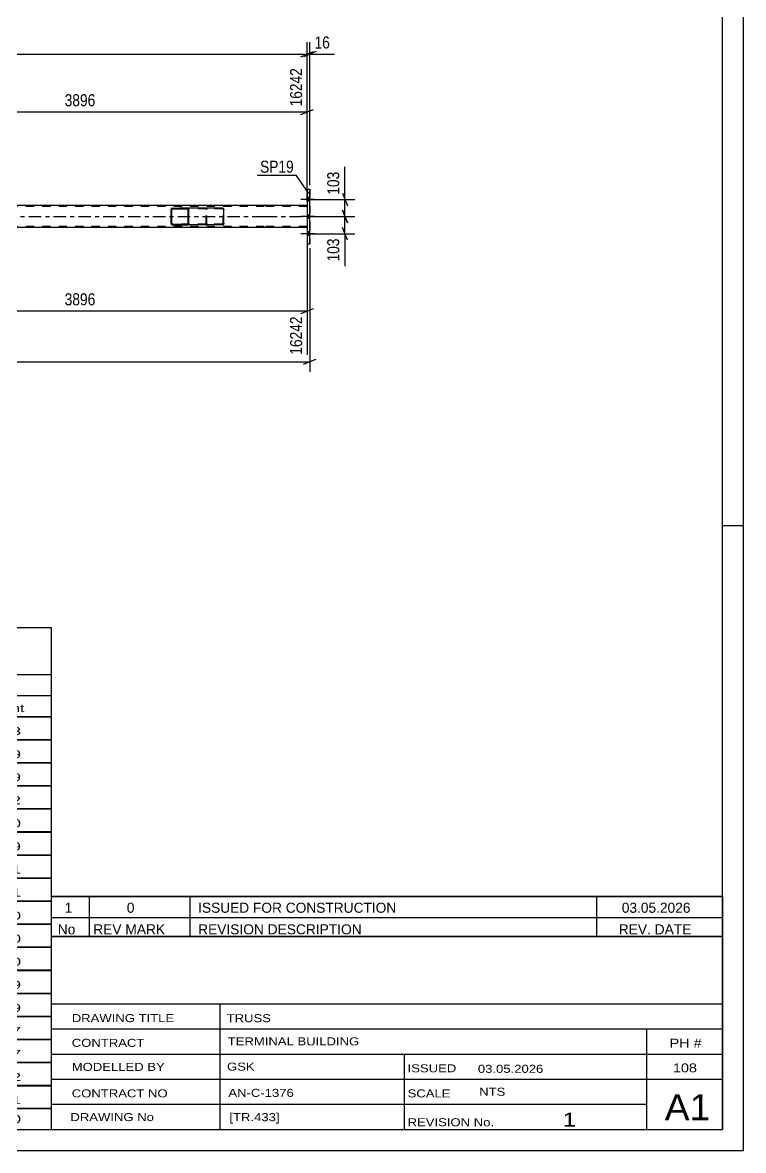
# Model space of a CAD drawing. Header units: millimetres. Extents: x -86 to 755, y -439 to 155.
# Drawn here: x 583.2 to 755.1, y -439.4 to -170.4 of the extents above; entities that cross this region are included whole.
import ezdxf

# ---------------------------------------------------------------- set-up
doc = ezdxf.new("R2010")
doc.units = ezdxf.units.MM
doc.linetypes.add('DXK_LINE_DOT2', pattern=[3.9198, 1.9599, -1.9599])
doc.linetypes.add('DXK_LINE_DOT3', pattern=[5.9187, 2.979, -0.9799, 0.9799, -0.9799])
doc.styles.add('Arial Narrow', font='ARIALN.TTF', dxfattribs={"height": 0.2})

# ---------------------------------------------------------------- blocks, each defined once
blk = doc.blocks.new('Unknown-814185138-1135')
at = {"color": 5, "linetype": 'Continuous'}
for p, q in [((755.09, -439.41), (755.09, 154.59)), ((750.09, -434.41), (750.09, 149.59)), ((755.09, -290.41), (750.09, -290.41)), ((-80.91, -434.41), (750.09, -434.41)), ((-85.91, -439.41), (755.09, -439.41))]:
    blk.add_line(p, q, dxfattribs=at)
blk = doc.blocks.new('Unknown-814185138-13368')
at = {"color": 7, "linetype": 'Continuous'}
for p, q in [((590.09, -388.36), (590.09, -434.41)), ((590.09, -388.36), (750.09, -388.36)), ((750.09, -388.41), (750.09, -434.41)), ((590.09, -404.41), (750.09, -404.41)), ((630.23, -404.41), (630.23, -434.41)), ((590.09, -410.41), (750.09, -410.41)), ((732.09, -434.36), (732.09, -410.36)), ((590.09, -416.41), (750.09, -416.41)), ((674.23, -416.41), (674.23, -434.41)), ((590.09, -422.41), (750.09, -422.41)), ((590.09, -428.41), (732.09, -428.41)), ((590.09, -434.41), (750.09, -434.41))]:
    blk.add_line(p, q, dxfattribs=at)
at = {"color": 7, "style": 'Arial Narrow'}
for s, height, width, p in [('DRAWING TITLE', 1.9089, 1.425378, (594.97, -408.8)), ('TRUSS', 1.909, 1.425378, (631.89, -408.82)), ('CONTRACT', 1.909, 1.425378, (594.97, -414.7)), ('TERMINAL BUILDING', 1.9089, 1.425378, (632.15, -414.34)), ('MODELLED BY', 1.9089, 1.425378, (594.97, -420.43)), ('GSK', 1.909, 1.425378, (631.97, -420.37)), ('ISSUED', 1.909, 1.425378, (675.03, -420.77)), ('03.05.2026', 1.909, 1.425378, (691.78, -420.89)), ('CONTRACT NO', 1.9089, 1.425378, (594.97, -426.75)), ('AN-C-1376', 1.909, 1.425378, (632.31, -426.63)), ('SCALE', 1.909, 1.425378, (675.03, -426.76)), ('A1', 6.204, 1.25, (736.33, -432.21)), ('[TR.433]', 1.909, 1.425378, (632.55, -432.42)), ('1', 3.34, 1.5, (712, -433.73)), ('DRAWING No', 1.909, 1.425378, (594.65, -432.41)), ('REVISION No.', 1.9089, 1.425378, (675.03, -433.64))]:
    blk.add_text(s, height=height, dxfattribs=dict(at, width=width)).set_placement(p)
at = {"color": 7, "linetype": 'Continuous', "style": 'Arial Narrow'}
for s, height, width, p in [('PH #', 2.1, 1.42538, (737.49, -414.86)), ('108', 2.1, 1.42538, (738.28, -420.76)), ('NTS', 1.909, 1.425378, (692.09, -426.36))]:
    blk.add_text(s, height=height, dxfattribs=dict(at, width=width)).set_placement(p)
blk = doc.blocks.new('Unknown-814185138-13369')
at = {"color": 7, "linetype": 'Continuous'}
for p, q in [((430.09, -314.66), (590.09, -314.66)), ((430.09, -325.91), (430.09, -314.66)), ((590.09, -314.66), (590.09, -325.91)), ((430.09, -325.91), (590.09, -325.91)), ((430.09, -325.91), (430.09, -330.91)), ((590.09, -325.91), (590.09, -330.91)), ((430.09, -330.91), (590.09, -330.91)), ((430.09, -330.91), (430.09, -335.91)), ((454.09, -330.91), (454.09, -335.91)), ((489.59, -330.91), (489.59, -335.91)), ((515.59, -330.91), (515.59, -335.91)), ((528.59, -330.91), (528.59, -335.91)), ((546.09, -330.91), (546.09, -335.91)), ((568.09, -330.91), (568.09, -335.91)), ((590.09, -330.91), (590.09, -335.91)), ((430.09, -335.91), (590.09, -335.91)), ((430.09, -335.96), (430.09, -341.36)), ((430.09, -335.96), (590.09, -335.96)), ((454.09, -335.91), (454.09, -341.41)), ((489.59, -335.91), (489.59, -341.41)), ((515.59, -335.91), (515.59, -341.41)), ((528.59, -335.91), (528.59, -341.41)), ((546.09, -335.91), (546.09, -341.41)), ((568.09, -335.91), (568.09, -341.41)), ((590.09, -335.96), (590.09, -341.36)), ((430.09, -341.36), (590.09, -341.36)), ((430.09, -341.46), (430.09, -346.86)), ((430.09, -341.46), (590.09, -341.46)), ((454.09, -341.41), (454.09, -346.91)), ((489.59, -341.41), (489.59, -346.91)), ((515.59, -341.41), (515.59, -346.91)), ((528.59, -341.41), (528.59, -346.91)), ((546.09, -341.41), (546.09, -346.91)), ((568.09, -341.41), (568.09, -346.91)), ((590.09, -341.46), (590.09, -346.86)), ((430.09, -346.86), (590.09, -346.86)), ((430.09, -346.96), (430.09, -352.36)), ((430.09, -346.96), (590.09, -346.96)), ((454.09, -346.91), (454.09, -352.41)), ((489.59, -346.91), (489.59, -352.41)), ((515.59, -346.91), (515.59, -352.41)), ((528.59, -346.91), (528.59, -352.41)), ((546.09, -346.91), (546.09, -352.41)), ((568.09, -346.91), (568.09, -352.41)), ((590.09, -346.96), (590.09, -352.36)), ((430.09, -352.36), (590.09, -352.36)), ((454.09, -352.41), (454.09, -357.91)), ((489.59, -352.41), (489.59, -357.91)), ((515.59, -352.41), (515.59, -357.91)), ((528.59, -352.41), (528.59, -357.91)), ((546.09, -352.41), (546.09, -357.91)), ((568.09, -352.41), (568.09, -357.91)), ((430.09, -352.46), (430.09, -357.86)), ((430.09, -352.46), (590.09, -352.46)), ((590.09, -352.46), (590.09, -357.86)), ((430.09, -357.86), (590.09, -357.86)), ((430.09, -357.96), (430.09, -363.36)), ((430.09, -357.96), (590.09, -357.96)), ((454.09, -357.91), (454.09, -363.41)), ((489.59, -357.91), (489.59, -363.41)), ((515.59, -357.91), (515.59, -363.41)), ((528.59, -357.91), (528.59, -363.41)), ((546.09, -357.91), (546.09, -363.41)), ((568.09, -357.91), (568.09, -363.41)), ((590.09, -357.96), (590.09, -363.36)), ((430.09, -363.36), (590.09, -363.36)), ((430.09, -363.46), (430.09, -368.86)), ((430.09, -363.46), (590.09, -363.46)), ((454.09, -363.41), (454.09, -368.91)), ((489.59, -363.41), (489.59, -368.91)), ((515.59, -363.41), (515.59, -368.91)), ((528.59, -363.41), (528.59, -368.91)), ((546.09, -363.41), (546.09, -368.91)), ((568.09, -363.41), (568.09, -368.91)), ((590.09, -363.46), (590.09, -368.86)), ((430.09, -368.86), (590.09, -368.86)), ((430.09, -368.96), (430.09, -374.36)), ((430.09, -368.96), (590.09, -368.96)), ((454.09, -368.91), (454.09, -374.41)), ((489.59, -368.91), (489.59, -374.41)), ((515.59, -368.91), (515.59, -374.41)), ((528.59, -368.91), (528.59, -374.41)), ((546.09, -368.91), (546.09, -374.41)), ((568.09, -368.91), (568.09, -374.41)), ((590.09, -368.96), (590.09, -374.36)), ((430.09, -374.36), (590.09, -374.36)), ((430.09, -374.46), (430.09, -379.86)), ((430.09, -374.46), (590.09, -374.46)), ((454.09, -374.41), (454.09, -379.91)), ((489.59, -374.41), (489.59, -379.91)), ((515.59, -374.41), (515.59, -379.91)), ((528.59, -374.41), (528.59, -379.91)), ((546.09, -374.41), (546.09, -379.91)), ((568.09, -374.41), (568.09, -379.91)), ((590.09, -374.46), (590.09, -379.86)), ((430.09, -379.86), (590.09, -379.86)), ((430.09, -379.96), (430.09, -385.36)), ((430.09, -379.96), (590.09, -379.96)), ((454.09, -379.91), (454.09, -385.41)), ((489.59, -379.91), (489.59, -385.41)), ((515.59, -379.91), (515.59, -385.41)), ((528.59, -379.91), (528.59, -385.41)), ((546.09, -379.91), (546.09, -385.41)), ((568.09, -379.91), (568.09, -385.41)), ((590.09, -379.96), (590.09, -385.36)), ((430.09, -385.36), (590.09, -385.36)), ((430.09, -385.46), (430.09, -390.86)), ((430.09, -385.46), (590.09, -385.46)), ((454.09, -385.41), (454.09, -390.91)), ((489.59, -385.41), (489.59, -390.91)), ((515.59, -385.41), (515.59, -390.91)), ((528.59, -385.41), (528.59, -390.91)), ((546.09, -385.41), (546.09, -390.91)), ((568.09, -385.41), (568.09, -390.91)), ((590.09, -385.46), (590.09, -390.86)), ((430.09, -390.86), (590.09, -390.86)), ((430.09, -390.96), (430.09, -396.36)), ((430.09, -390.96), (590.09, -390.96)), ((454.09, -390.91), (454.09, -396.41)), ((489.59, -390.91), (489.59, -396.41)), ((515.59, -390.91), (515.59, -396.41)), ((528.59, -390.91), (528.59, -396.41)), ((546.09, -390.91), (546.09, -396.41)), ((568.09, -390.91), (568.09, -396.41)), ((590.09, -390.96), (590.09, -396.36)), ((430.09, -396.36), (590.09, -396.36)), ((430.09, -396.46), (430.09, -401.86)), ((430.09, -396.46), (590.09, -396.46)), ((454.09, -396.41), (454.09, -401.91)), ((489.59, -396.41), (489.59, -401.91)), ((515.59, -396.41), (515.59, -401.91)), ((528.59, -396.41), (528.59, -401.91)), ((546.09, -396.41), (546.09, -401.91)), ((568.09, -396.41), (568.09, -401.91)), ((590.09, -396.46), (590.09, -401.86)), ((430.09, -401.86), (590.09, -401.86)), ((430.09, -401.96), (430.09, -407.36)), ((430.09, -401.96), (590.09, -401.96)), ((454.09, -401.91), (454.09, -407.41)), ((489.59, -401.91), (489.59, -407.41)), ((515.59, -401.91), (515.59, -407.41)), ((528.59, -401.91), (528.59, -407.41)), ((546.09, -401.91), (546.09, -407.41)), ((568.09, -401.91), (568.09, -407.41)), ((590.09, -401.96), (590.09, -407.36)), ((430.09, -407.36), (590.09, -407.36)), ((430.09, -407.46), (430.09, -412.86)), ((430.09, -407.46), (590.09, -407.46)), ((454.09, -407.41), (454.09, -412.91)), ((489.59, -407.41), (489.59, -412.91)), ((515.59, -407.41), (515.59, -412.91)), ((528.59, -407.41), (528.59, -412.91)), ((546.09, -407.41), (546.09, -412.91)), ((568.09, -407.41), (568.09, -412.91)), ((590.09, -407.46), (590.09, -412.86)), ((430.09, -412.86), (590.09, -412.86)), ((430.09, -412.96), (430.09, -418.36)), ((430.09, -412.96), (590.09, -412.96)), ((454.09, -412.91), (454.09, -418.41)), ((489.59, -412.91), (489.59, -418.41)), ((515.59, -412.91), (515.59, -418.41)), ((528.59, -412.91), (528.59, -418.41)), ((546.09, -412.91), (546.09, -418.41)), ((568.09, -412.91), (568.09, -418.41)), ((590.09, -412.96), (590.09, -418.36)), ((430.09, -418.36), (590.09, -418.36)), ((430.09, -418.46), (430.09, -423.86)), ((430.09, -418.46), (590.09, -418.46)), ((454.09, -418.41), (454.09, -423.91)), ((489.59, -418.41), (489.59, -423.91)), ((515.59, -418.41), (515.59, -423.91)), ((528.59, -418.41), (528.59, -423.91)), ((546.09, -418.41), (546.09, -423.91)), ((568.09, -418.41), (568.09, -423.91)), ((590.09, -418.46), (590.09, -423.86)), ((430.09, -423.86), (590.09, -423.86)), ((430.09, -423.96), (430.09, -429.36)), ((430.09, -423.96), (590.09, -423.96)), ((454.09, -423.91), (454.09, -429.41)), ((489.59, -423.91), (489.59, -429.41)), ((515.59, -423.91), (515.59, -429.41)), ((528.59, -423.91), (528.59, -429.41)), ((546.09, -423.91), (546.09, -429.41)), ((568.09, -423.91), (568.09, -429.41)), ((590.09, -423.96), (590.09, -429.36)), ((430.09, -429.36), (590.09, -429.36)), ((430.09, -429.41), (590.09, -429.41)), ((430.09, -429.41), (430.09, -434.41)), ((546.09, -429.41), (546.09, -434.41)), ((568.09, -429.41), (568.09, -434.41)), ((590.09, -429.41), (590.09, -434.41)), ((430.09, -434.41), (590.09, -434.41))]:
    blk.add_line(p, q, dxfattribs=at)
at = {"color": 7, "style": 'Arial Narrow'}
for s, height, width, p in [('GENERAL NOTES & WELD DETAILS :', 2.8633, 1.4, (431.24, -322.35)), ('REFER TYP DRAWING TYP-01', 1.9089, 1.6, (514.79, -322.25)), ("MATERIAL LIST FOR ASSEMBLY MK'D", 1.9089, 1.6, (431.24, -329.85)), ('TR433', 1.909, 1.794707, (523.99, -329.94)), ('1', 1.91, 1.794707, (552.17, -329.85)), ('No. Required', 1.9089, 1.6, (561.5, -329.85)), ('Mark', 1.909, 1.7, (431.42, -334.91)), ('Profile', 1.909, 1.7, (464.5, -334.91)), ('Material', 1.909, 1.7, (494.63, -334.85)), ('No.', 1.909, 1.7, (519.59, -334.85)), ('Length', 1.909, 1.7, (530.09, -334.85)), ('Area', 1.909, 1.7, (552.59, -334.85)), ('Weight', 1.909, 1.7, (572.09, -334.85))]:
    blk.add_text(s, height=height, dxfattribs=dict(at, width=width)).set_placement(p)
at = {"color": 7, "linetype": 'Continuous', "style": 'Arial Narrow'}
for s, height, width, p in [('BC185', 1.909, 1.794707, (431.59, -340.35)), ('SHS132*6', 1.909, 1.794707, (456.09, -340.35)), ('E350', 1.909, 1.794707, (495.83, -340.35)), ('1', 1.91, 1.794707, (519.94, -340.35)), ('16242', 1.909, 1.794707, (530.48, -340.35)), ('8.6', 1.909, 1.794707, (556.41, -340.35)), ('385.3', 1.909, 1.794707, (573.04, -340.35)), ('TR433', 1.909, 1.794707, (431.59, -345.85)), ('SHS100*8', 1.909, 1.794707, (456.09, -345.85)), ('E350', 1.909, 1.794707, (495.83, -345.85)), ('1', 1.91, 1.794707, (519.94, -345.85)), ('16221', 1.909, 1.794707, (530.48, -345.85)), ('6.5', 1.909, 1.794707, (556.41, -345.85)), ('374.9', 1.909, 1.794707, (573.04, -345.85)), ('M177', 1.909, 1.794707, (431.59, -351.35)), ('SHS100*6', 1.909, 1.794707, (456.09, -351.35)), ('E350', 1.909, 1.794707, (495.83, -351.35)), ('6', 1.91, 1.794707, (519.94, -351.35)), ('3167', 1.909, 1.794707, (532.67, -351.35)), ('1.2', 1.909, 1.794707, (556.41, -351.35)), ('328.9', 1.909, 1.794707, (573.04, -351.35)), ('M196', 1.909, 1.794707, (431.59, -356.85)), ('SHS100*4', 1.909, 1.794707, (456.09, -356.85)), ('E350', 1.909, 1.794707, (495.83, -356.85)), ('7', 1.91, 1.794707, (519.94, -356.85)), ('3261', 1.909, 1.794707, (532.67, -356.85)), ('1.3', 1.909, 1.794707, (556.41, -356.85)), ('272.2', 1.909, 1.794707, (573.04, -356.85)), ('SP20', 1.909, 1.794707, (431.59, -362.35)), ('PL20*380', 1.909, 1.794707, (456.09, -362.35)), ('E350', 1.909, 1.794707, (495.83, -362.35)), ('6', 1.91, 1.794707, (519.94, -362.35)), ('380', 1.909, 1.794707, (534.86, -362.35)), ('0.3', 1.909, 1.794707, (556.41, -362.35)), ('136.0', 1.909, 1.794707, (573.04, -362.35)), ('PL581', 1.909, 1.794707, (431.59, -367.85)), ('PL12*300', 1.909, 1.794707, (456.09, -367.85)), ('E350', 1.909, 1.794707, (495.83, -367.85)), ('13', 1.909, 1.794707, (518.85, -367.85)), ('310', 1.909, 1.794707, (534.86, -367.85)), ('0.2', 1.909, 1.794707, (556.41, -367.85)), ('113.9', 1.909, 1.794707, (573.04, -367.85)), ('SP19', 1.909, 1.794707, (431.59, -373.35)), ('PL16*325', 1.909, 1.794707, (456.09, -373.35)), ('E350', 1.909, 1.794707, (495.83, -373.35)), ('4', 1.91, 1.794707, (519.94, -373.35)), ('325', 1.909, 1.794707, (534.86, -373.35)), ('0.2', 1.909, 1.794707, (556.41, -373.35)), ('53.1', 1.909, 1.794707, (575.23, -373.35)), ('M1362', 1.909, 1.794707, (431.59, -378.85)), ('RHS100*100*6', 1.9089, 1.794707, (456.09, -378.85)), ('E350', 1.909, 1.794707, (495.83, -378.85)), ('13', 1.909, 1.794707, (518.85, -378.85)), ('196', 1.909, 1.794707, (534.86, -378.85)), ('0.1', 1.909, 1.794707, (556.41, -378.85)), ('45.1', 1.909, 1.794707, (575.23, -378.85)), ('TB74', 1.909, 1.794707, (431.59, -384.35)), ('RHS150*110*6', 1.9089, 1.794707, (456.09, -384.35)), ('E350', 1.909, 1.794707, (495.83, -384.35)), ('6', 1.91, 1.794707, (519.94, -384.35)), ('200', 1.909, 1.794707, (534.86, -384.35)), ('0.1', 1.909, 1.794707, (556.41, -384.35)), ('28.0', 1.909, 1.794707, (575.23, -384.35)), ('PL538', 1.909, 1.794707, (431.59, -389.85)), ('PL10*150', 1.909, 1.794707, (456.09, -389.85)), ('E350', 1.909, 1.794707, (495.83, -389.85)), ('6', 1.91, 1.794707, (519.94, -389.85)), ('170', 1.909, 1.794707, (534.86, -389.85)), ('0.1', 1.909, 1.794707, (556.41, -389.85)), ('12.0', 1.909, 1.794707, (575.23, -389.85)), ('ST33', 1.909, 1.794707, (431.59, -395.35)), ('PL8*100', 1.909, 1.794707, (456.09, -395.35)), ('E350', 1.909, 1.794707, (495.83, -395.35)), ('24', 1.909, 1.794707, (518.85, -395.35)), ('135', 1.909, 1.794707, (534.86, -395.35)), ('0.0', 1.909, 1.794707, (556.41, -395.35)), ('10.0', 1.909, 1.794707, (575.23, -395.35)), ('ST32', 1.909, 1.794707, (431.59, -400.85)), ('PL8*100', 1.909, 1.794707, (456.09, -400.85)), ('E350', 1.909, 1.794707, (495.83, -400.85)), ('24', 1.909, 1.794707, (518.85, -400.85)), ('121', 1.909, 1.794707, (534.86, -400.85)), ('0.0', 1.909, 1.794707, (556.41, -400.85)), ('8.9', 1.909, 1.794707, (577.42, -400.85)), ('M1450', 1.909, 1.794707, (431.59, -406.35)), ('RHS100*100*6', 1.9089, 1.794707, (456.09, -406.35)), ('E350', 1.909, 1.794707, (495.83, -406.35)), ('1', 1.91, 1.794707, (519.94, -406.35)), ('220', 1.909, 1.794707, (534.86, -406.35)), ('0.1', 1.909, 1.794707, (556.41, -406.35)), ('3.9', 1.909, 1.794707, (577.42, -406.35)), ('PL267', 1.909, 1.794707, (431.59, -411.85)), ('PL12*172', 1.909, 1.794707, (456.09, -411.85)), ('E350', 1.909, 1.794707, (495.83, -411.85)), ('1', 1.91, 1.794707, (519.94, -411.85)), ('228', 1.909, 1.794707, (534.86, -411.85)), ('0.1', 1.909, 1.794707, (556.41, -411.85)), ('2.7', 1.909, 1.794707, (577.42, -411.85)), ('PL278', 1.909, 1.794707, (431.59, -417.35)), ('PL12*174', 1.909, 1.794707, (456.09, -417.35)), ('E350', 1.909, 1.794707, (495.83, -417.35)), ('1', 1.91, 1.794707, (519.94, -417.35)), ('231', 1.909, 1.794707, (534.86, -417.35)), ('0.1', 1.909, 1.794707, (556.41, -417.35)), ('2.7', 1.909, 1.794707, (577.42, -417.35)), ('PL555', 1.909, 1.794707, (431.59, -422.85)), ('PL10*120', 1.909, 1.794707, (456.09, -422.85)), ('E350', 1.909, 1.794707, (495.83, -422.85)), ('1', 1.91, 1.794707, (519.94, -422.85)), ('231', 1.909, 1.794707, (534.86, -422.85)), ('0.1', 1.909, 1.794707, (556.41, -422.85)), ('2.2', 1.909, 1.794707, (577.42, -422.85)), ('PL277', 1.909, 1.794707, (431.59, -428.35)), ('PL10*120', 1.909, 1.794707, (456.09, -428.35)), ('E350', 1.909, 1.794707, (495.83, -428.35)), ('1', 1.91, 1.794707, (519.94, -428.35)), ('228', 1.909, 1.794707, (534.86, -428.35)), ('0.1', 1.909, 1.794707, (556.41, -428.35)), ('2.1', 1.909, 1.794707, (577.42, -428.35)), ('Total', 1.909, 1.7, (532.42, -432.91)), ('40.1', 1.909, 1.794707, (553.73, -432.91)), ('1782.0', 1.909, 1.794707, (570.86, -432.91))]:
    blk.add_text(s, height=height, dxfattribs=dict(at, width=width)).set_placement(p)
blk = doc.blocks.new('Unknown-814185138-13371')
at = {"color": 7, "linetype": 'Continuous'}
for p, q in [((590.09, -378.86), (750.09, -378.86)), ((750.09, -378.86), (590.09, -378.86)), ((590.09, -378.86), (590.09, -383.86)), ((599.09, -378.86), (599.09, -383.86)), ((623.09, -378.86), (623.09, -383.86)), ((720.09, -378.86), (720.09, -383.86)), ((750.09, -378.86), (750.09, -383.86)), ((590.09, -383.86), (750.09, -383.86)), ((590.09, -383.86), (590.09, -388.36)), ((590.09, -383.86), (750.09, -383.86)), ((599.09, -383.86), (599.09, -388.36)), ((623.09, -383.86), (623.09, -388.36)), ((720.09, -383.86), (720.09, -388.36)), ((750.09, -383.86), (750.09, -388.36)), ((750.09, -388.36), (590.09, -388.36))]:
    blk.add_line(p, q, dxfattribs=at)
at = {"color": 7, "linetype": 'Continuous', "style": 'Arial Narrow'}
for s, height, width, p in [('1', 2.39, 1.196471, (593.25, -382.71)), ('0', 2.39, 1.196471, (608.09, -382.71)), ('ISSUED FOR CONSTRUCTION', 2.3861, 1.196471, (625.09, -382.71)), ('03.05.2026', 2.386, 1.196471, (726.09, -382.71)), ('No', 2.386, 1.2, (591.63, -387.86)), ('REV MARK', 2.386, 1.2, (600.09, -387.86)), ('REVISION DESCRIPTION', 2.3861, 1.2, (625.09, -387.86)), ('REV. DATE', 2.386, 1.2, (725.37, -387.86))]:
    blk.add_text(s, height=height, dxfattribs=dict(at, width=width)).set_placement(p)
blk = doc.blocks.new('Part-814185138-5365 - 5260')
at = {"linetype": 'Continuous'}
h = blk.add_hatch(dxfattribs=at)
h.set_pattern_fill('', scale=0.7, style=0, pattern_type=0)
h.set_pattern_definition([(45, (622.8756, -214.8496), (-1.57154, 1.57154), [])])
h.paths.add_polyline_path([(622.9, -214.97), (622.88, -214.85), (622.8, -214.75), (622.69, -214.68), (622.56, -214.65), (618.99, -214.65), (618.85, -214.68), (618.74, -214.75), (618.67, -214.85), (618.64, -214.97), (618.64, -218.33), (618.67, -218.45), (618.74, -218.56), (618.85, -218.63), (618.99, -218.65), (622.56, -218.65), (622.69, -218.63), (622.8, -218.56), (622.88, -218.45), (622.9, -218.33)])
h.paths.add_polyline_path([(622.72, -218.39), (622.68, -218.45), (622.63, -218.48), (622.56, -218.49), (618.99, -218.49), (618.92, -218.48), (618.86, -218.45), (618.83, -218.39), (618.82, -218.33), (618.82, -214.97), (618.83, -214.91), (618.86, -214.86), (618.92, -214.82), (618.99, -214.81), (622.56, -214.81), (622.63, -214.82), (622.68, -214.86), (622.72, -214.91), (622.73, -214.97), (622.73, -218.33)])
at = {"color": 2, "linetype": 'Continuous'}
for p, q in [((618.67, -214.85), (618.64, -214.97)), ((618.64, -218.33), (618.64, -214.97)), ((618.82, -214.97), (618.83, -214.91)), ((618.82, -218.33), (618.82, -214.97)), ((618.83, -214.91), (618.86, -214.86)), ((618.99, -214.65), (618.85, -214.68)), ((618.86, -214.86), (618.92, -214.82)), ((618.92, -214.82), (618.99, -214.81)), ((618.99, -214.65), (622.56, -214.65)), ((618.99, -214.81), (622.56, -214.81)), ((630.91, -214.65), (622.56, -214.65)), ((622.69, -214.68), (622.56, -214.65)), ((622.56, -214.81), (622.63, -214.82)), ((622.63, -214.82), (622.68, -214.86)), ((622.68, -214.86), (622.72, -214.91)), ((622.72, -214.91), (622.73, -214.97)), ((622.73, -218.33), (622.73, -214.97)), ((622.9, -214.97), (622.88, -214.85)), ((622.9, -218.33), (622.9, -214.97)), ((630.91, -214.65), (631.04, -214.68)), ((631.22, -214.85), (631.25, -214.97)), ((631.25, -218.33), (631.25, -214.97)), ((618.64, -218.33), (618.67, -218.45)), ((618.83, -218.39), (618.82, -218.33)), ((618.86, -218.45), (618.83, -218.39)), ((618.85, -218.63), (618.99, -218.65)), ((618.92, -218.48), (618.86, -218.45)), ((618.99, -218.49), (618.92, -218.48)), ((618.99, -218.49), (622.56, -218.49)), ((618.99, -218.65), (622.56, -218.65)), ((622.63, -218.48), (622.56, -218.49)), ((622.56, -218.65), (622.69, -218.63)), ((630.91, -218.65), (622.56, -218.65)), ((622.68, -218.45), (622.63, -218.48)), ((622.72, -218.39), (622.68, -218.45)), ((622.73, -218.33), (622.72, -218.39)), ((622.88, -218.45), (622.9, -218.33)), ((631.04, -218.63), (630.91, -218.65)), ((631.25, -218.33), (631.22, -218.45))]:
    blk.add_line(p, q, dxfattribs=at)
at = {"color": 7, "linetype": 'DXK_LINE_DOT2'}
for p, q in [((622.56, -214.65), (618.99, -214.65)), ((630.91, -214.81), (618.99, -214.81)), ((626.99, -214.97), (627.02, -214.85)), ((626.99, -218.33), (626.99, -214.97)), ((627.18, -214.91), (627.16, -214.97)), ((627.16, -218.33), (627.16, -214.97)), ((627.21, -214.86), (627.18, -214.91)), ((627.2, -214.68), (627.33, -214.65)), ((627.21, -214.86), (627.23, -214.85)), ((627.23, -214.85), (627.27, -214.82)), ((627.27, -214.82), (627.33, -214.81)), ((630.98, -214.82), (630.91, -214.81)), ((631.03, -214.86), (630.98, -214.82)), ((631.07, -214.91), (631.03, -214.86)), ((631.08, -214.97), (631.07, -214.91)), ((631.08, -218.33), (631.08, -214.97)), ((630.91, -218.49), (618.99, -218.49)), ((622.56, -218.65), (618.99, -218.65)), ((627.02, -218.45), (626.99, -218.33)), ((627.16, -218.33), (627.18, -218.39)), ((627.18, -218.39), (627.21, -218.45)), ((627.33, -218.65), (627.2, -218.63)), ((627.21, -218.45), (627.23, -218.45)), ((627.23, -218.45), (627.27, -218.48)), ((627.27, -218.48), (627.33, -218.49)), ((630.91, -218.49), (630.98, -218.48)), ((630.98, -218.48), (631.03, -218.45)), ((631.03, -218.45), (631.07, -218.39)), ((631.07, -218.39), (631.08, -218.33))]:
    blk.add_line(p, q, dxfattribs=at)
at = {"color": 2, "linetype": 'Continuous'}
for centre, start, end in [((618.97, -214.99), 110.7583, 155.68), ((622.57, -214.99), 24.32, 69.2417), ((630.92, -214.99), 24.32, 69.2417), ((618.97, -218.32), 204.32, 249.2417), ((622.57, -218.32), 290.7583, 335.68), ((630.92, -218.32), 290.7583, 335.68)]:
    blk.add_arc(centre, 0.331, start, end, dxfattribs=at)
at = {"color": 7, "linetype": 'DXK_LINE_DOT2'}
for centre, start, end in [((627.32, -214.99), 110.7583, 155.68), ((627.32, -218.32), 204.32, 249.2417)]:
    blk.add_arc(centre, 0.331, start, end, dxfattribs=at)
blk = doc.blocks.new('Part-814185138-5425 - 5260')
at = {"color": 2, "linetype": 'Continuous'}
for p, q in [((651.07, -210.15), (651.07, -210.15)), ((651.07, -210.15), (651.71, -210.15)), ((651.07, -210.15), (651.07, -223.15)), ((651.71, -223.15), (651.71, -210.15)), ((651.07, -223.15), (651.07, -223.15)), ((651.07, -223.15), (651.71, -223.15))]:
    blk.add_line(p, q, dxfattribs=at)
at = {"color": 7, "linetype": 'DXK_LINE_DOT2'}
for p, q in [((651.07, -210.15), (651.07, -223.15)), ((651.71, -210.15), (651.71, -210.15)), ((651.71, -210.15), (651.71, -223.15)), ((651.71, -223.15), (651.71, -223.15))]:
    blk.add_line(p, q, dxfattribs=at)
blk = doc.blocks.new('Part-814185138-5479 - 5260')
at = {"color": 7, "linetype": 'DXK_LINE_DOT2'}
for p, q in [((640.85, -214.25), (63.87, -214.25)), ((651.07, -214.25), (640.95, -214.25)), ((651.07, -214.01), (651.07, -219.29)), ((640.85, -219.05), (63.87, -219.05)), ((651.07, -219.05), (640.95, -219.05))]:
    blk.add_line(p, q, dxfattribs=at)
at = {"color": 2, "linetype": 'Continuous'}
for p, q in [((640.85, -214.01), (548, -214.01)), ((651.07, -214.01), (640.95, -214.01)), ((640.85, -219.29), (548, -219.29)), ((651.07, -219.29), (640.95, -219.29))]:
    blk.add_line(p, q, dxfattribs=at)
at = {"color": 7, "linetype": 'DXK_LINE_DOT3'}
for p, q in [((63.87, -216.65), (640.85, -216.65)), ((640.95, -216.65), (651.07, -216.65))]:
    blk.add_line(p, q, dxfattribs=at)
blk = doc.blocks.new('Bolt-814185138-5527 - 5260')
at = {"linetype": 'Continuous'}
for points in [[(651.71, -212.99), (651.71, -212.11), (651.07, -212.11), (651.07, -212.99)], [(651.71, -212.99), (651.71, -212.11), (651.07, -212.11), (651.07, -212.99)], [(651.71, -212.99), (651.71, -212.11), (651.07, -212.11), (651.07, -212.99)], [(651.71, -217.09), (651.71, -216.21), (651.07, -216.21), (651.07, -217.09)], [(651.71, -217.09), (651.71, -216.21), (651.07, -216.21), (651.07, -217.09)], [(651.71, -221.19), (651.71, -220.31), (651.07, -220.31), (651.07, -221.19)], [(651.71, -221.19), (651.71, -220.31), (651.07, -220.31), (651.07, -221.19)], [(651.71, -221.19), (651.71, -220.31), (651.07, -220.31), (651.07, -221.19)]]:
    blk.add_hatch(color=1, dxfattribs=at).paths.add_polyline_path(points)
at = {"color": 1, "linetype": 'Continuous'}
for p, q in [((651.71, -212.11), (651.07, -212.11)), ((651.71, -212.11), (651.07, -212.11)), ((651.71, -212.11), (651.07, -212.11)), ((652.87, -212.55), (649.55, -212.55)), ((652.87, -212.55), (649.55, -212.55)), ((652.87, -212.55), (649.55, -212.55)), ((651.71, -212.99), (651.07, -212.99)), ((651.71, -212.99), (651.07, -212.99)), ((651.71, -212.99), (651.07, -212.99)), ((652.87, -216.65), (649.55, -216.65)), ((652.87, -216.65), (649.55, -216.65)), ((651.71, -216.21), (651.07, -216.21)), ((651.71, -216.21), (651.07, -216.21)), ((651.71, -217.09), (651.07, -217.09)), ((651.71, -217.09), (651.07, -217.09)), ((651.71, -220.31), (651.07, -220.31)), ((651.71, -220.31), (651.07, -220.31)), ((651.71, -220.31), (651.07, -220.31)), ((652.87, -220.75), (649.55, -220.75)), ((652.87, -220.75), (649.55, -220.75)), ((652.87, -220.75), (649.55, -220.75)), ((651.71, -221.19), (651.07, -221.19)), ((651.71, -221.19), (651.07, -221.19)), ((651.71, -221.19), (651.07, -221.19))]:
    blk.add_line(p, q, dxfattribs=at)
blk = doc.blocks.new('StraightDimension-814185138-9191 - 5260')
at = {"color": 7, "linetype": 'Continuous'}
for p, q in [((649.57, -178.51), (652.57, -177.31)), ((653.21, -177.31), (650.21, -178.51)), ((651.07, -209.15), (651.07, -175.06)), ((651.71, -209.15), (651.71, -175.06)), ((651.07, -177.91), (651.71, -177.91))]:
    blk.add_line(p, q, dxfattribs=at)
at = {"color": 0}
blk.add_wipeout([(657.09, -177.16), (657.09, -172.96), (652.24, -172.96), (652.24, -177.16)], dxfattribs=at)
at = {"color": 7, "linetype": 'Continuous'}
blk.add_line((651.71, -177.91), (657.62, -177.91), dxfattribs=at)
blk.add_line((651.71, -177.91), (657.62, -177.91), dxfattribs=at)
at = {"color": 3, "style": 'Arial Narrow'}
blk.add_text('16', height=2.863, dxfattribs=at).set_placement((652.84, -176.56))
blk = doc.blocks.new('StraightDimension-814185138-5656 - 5260')
at = {"color": 7, "linetype": 'Continuous'}
for p, q in [((651.71, -224.15), (651.71, -253.66)), ((51.2, -251.26), (651.71, -251.26)), ((650.21, -251.86), (653.21, -250.66))]:
    blk.add_line(p, q, dxfattribs=at)
blk = doc.blocks.new('StraightDimension-814185138-5715 - 5260')
at = {"color": 7, "linetype": 'Continuous'}
for p, q in [((651.07, -220.29), (651.07, -249.6)), ((542.8, -228.69), (542.8, -249.6)), ((544.3, -238.56), (541.3, -239.76)), ((542.8, -239.16), (651.07, -239.16)), ((649.57, -239.76), (652.57, -238.56))]:
    blk.add_line(p, q, dxfattribs=at)
at = {"color": 0}
blk.add_wipeout([(601.19, -238.41), (601.19, -234.21), (592.68, -234.21), (592.68, -238.41)], dxfattribs=at)
at = {"color": 0, "linetype": 'Continuous'}
blk.add_wipeout([(650.47, -239.86), (646.27, -239.86), (646.27, -250.2), (650.47, -250.2)], dxfattribs=at)
at = {"color": 3, "style": 'Arial Narrow'}
blk.add_text('3896', height=2.863, dxfattribs=at).set_placement((593.28, -237.81))
at = {"color": 3, "linetype": 'Continuous', "style": 'Arial Narrow'}
blk.add_text('16242', height=2.863, rotation=90.0002, dxfattribs=at).set_placement((649.87, -249.6))
blk = doc.blocks.new('StraightDimension-814185138-5737 - 5260')
at = {"color": 7, "linetype": 'Continuous'}
for p, q in [((542.8, -204.61), (542.8, -181.24)), ((651.07, -213.01), (651.07, -181.24)), ((544.3, -191.08), (541.3, -192.28)), ((542.8, -191.68), (651.07, -191.68)), ((649.57, -192.28), (652.57, -191.08))]:
    blk.add_line(p, q, dxfattribs=at)
at = {"color": 0, "linetype": 'Continuous'}
blk.add_wipeout([(650.47, -180.64), (646.27, -180.64), (646.27, -190.98), (650.47, -190.98)], dxfattribs=at)
at = {"color": 0}
blk.add_wipeout([(601.19, -190.93), (601.19, -186.73), (592.68, -186.73), (592.68, -190.93)], dxfattribs=at)
at = {"color": 3, "linetype": 'Continuous', "style": 'Arial Narrow'}
blk.add_text('16242', height=2.863, rotation=90.0002, dxfattribs=at).set_placement((649.87, -190.38))
at = {"color": 3, "style": 'Arial Narrow'}
blk.add_text('3896', height=2.863, dxfattribs=at).set_placement((593.28, -190.33))
blk = doc.blocks.new('StraightDimension-814185138-9166 - 5260')
at = {"color": 7, "linetype": 'Continuous'}
for p, q in [((659.49, -215.15), (660.69, -218.15)), ((651.31, -216.65), (662.49, -216.65)), ((660.09, -220.75), (660.09, -216.65)), ((660.69, -222.25), (659.49, -219.25)), ((651.31, -220.75), (662.49, -220.75))]:
    blk.add_line(p, q, dxfattribs=at)
at = {"color": 0}
blk.add_wipeout([(659.34, -221.28), (655.14, -221.28), (655.14, -227.96), (659.34, -227.96)], dxfattribs=at)
at = {"color": 7, "linetype": 'Continuous'}
blk.add_line((660.09, -220.75), (660.09, -228.49), dxfattribs=at)
blk.add_line((660.09, -220.75), (660.09, -228.49), dxfattribs=at)
at = {"color": 3, "style": 'Arial Narrow'}
blk.add_text('103', height=2.863, rotation=90.0002, dxfattribs=at).set_placement((658.74, -227.36))
blk = doc.blocks.new('StraightDimension-814185138-9168 - 5260')
at = {"color": 7, "linetype": 'Continuous'}
for p, q in [((659.49, -211.05), (660.69, -214.05)), ((651.31, -212.55), (662.49, -212.55)), ((660.69, -218.15), (659.49, -215.15)), ((660.09, -216.65), (660.09, -212.55)), ((651.31, -216.65), (662.49, -216.65))]:
    blk.add_line(p, q, dxfattribs=at)
at = {"color": 0}
blk.add_wipeout([(659.34, -205.34), (655.14, -205.34), (655.14, -212.03), (659.34, -212.03)], dxfattribs=at)
at = {"color": 7, "linetype": 'Continuous'}
blk.add_line((660.09, -212.55), (660.09, -204.82), dxfattribs=at)
blk.add_line((660.09, -212.55), (660.09, -204.82), dxfattribs=at)
at = {"color": 3, "style": 'Arial Narrow'}
blk.add_text('103', height=2.863, rotation=90.0002, dxfattribs=at).set_placement((658.74, -211.43))
blk = doc.blocks.new('StraightDimension-814185138-9192 - 5260')
at = {"color": 7, "linetype": 'Continuous'}
for p, q in [((649.57, -178.51), (652.57, -177.31)), ((651.07, -209.15), (651.07, -175.06)), ((51.83, -177.91), (651.07, -177.91))]:
    blk.add_line(p, q, dxfattribs=at)
blk = doc.blocks.new('Mark-814185138-5421 - 5260')
at = {"color": 0}
blk.add_wipeout([(647.9, -206.18), (647.9, -203.18), (639.86, -203.18), (639.86, -206.18)], dxfattribs=at)
blk.add_wipeout([(647.9, -206.18), (647.9, -203.18), (639.86, -203.18), (639.86, -206.18)], dxfattribs=at)
at = {"color": 30, "linetype": 'Continuous'}
for p in [(639.26, -206.78), (651.48, -211.12)]:
    blk.add_line(p, (648.5, -206.78), dxfattribs=at)
at = {"color": 3, "style": 'Arial Narrow'}
blk.add_text('SP19', height=2.863, dxfattribs=at).set_placement((639.86, -206.18))

msp = doc.modelspace()

# ---------------------------------------------------------------- block references
for name in ['Unknown-814185138-1135', 'Bolt-814185138-5527 - 5260', 'Part-814185138-5425 - 5260', 'Part-814185138-5479 - 5260', 'Part-814185138-5365 - 5260', 'Unknown-814185138-13369', 'Unknown-814185138-13371', 'Unknown-814185138-13368']:
    msp.add_blockref(name, (0, 0))

# ---------------------------------------------------------------- next in the draw order: block references
for name in ['StraightDimension-814185138-9191 - 5260', 'StraightDimension-814185138-5656 - 5260']:
    msp.add_blockref(name, (0, 0))

# ---------------------------------------------------------------- next in the draw order: block references
for name in ['StraightDimension-814185138-5737 - 5260', 'StraightDimension-814185138-5715 - 5260']:
    msp.add_blockref(name, (0, 0))

# ---------------------------------------------------------------- next in the draw order: block references
msp.add_blockref('StraightDimension-814185138-9166 - 5260', (0, 0))

# ---------------------------------------------------------------- next in the draw order: block references
msp.add_blockref('StraightDimension-814185138-9168 - 5260', (0, 0))

# ---------------------------------------------------------------- next in the draw order: block references
msp.add_blockref('StraightDimension-814185138-9192 - 5260', (0, 0))

# ---------------------------------------------------------------- next in the draw order: block references
msp.add_blockref('Mark-814185138-5421 - 5260', (0, 0))

doc.saveas('drawing.dxf')
